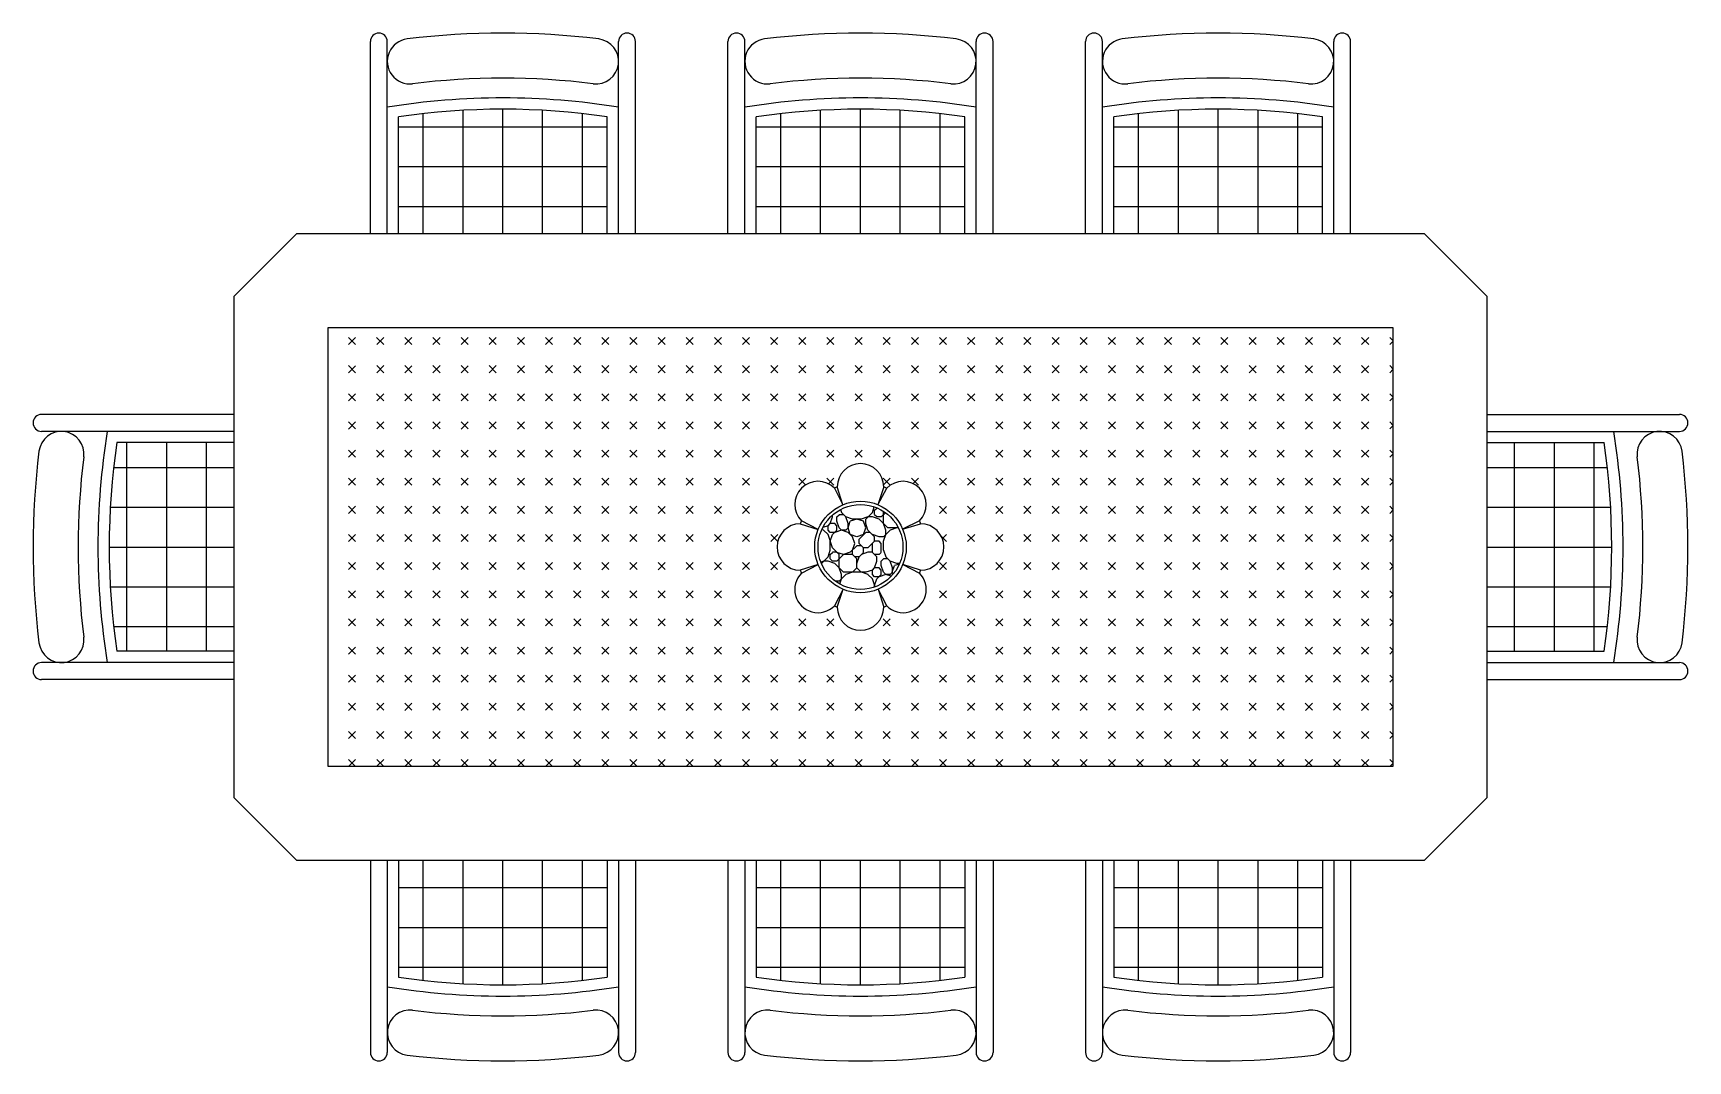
# Model space of a CAD drawing. Header units: millimetres. Extents: x -965.03 to -962.39, y 2607.19 to 2608.83.
import ezdxf

# ---------------------------------------------------------------- set-up
doc = ezdxf.new("R2010")
doc.units = ezdxf.units.MM
doc.header["$LTSCALE"] = 10
doc.layers.add('Móveis_mesas', color=2, linetype='Continuous')

msp = doc.modelspace()

# ---------------------------------------------------------------- hatches: boundary and pattern name
at = {"layer": 'Móveis_mesas'}
h = msp.add_hatch(dxfattribs=at)
h.set_pattern_fill('ANSI37', color=1, scale=0.02, angle=45, style=0)
h.set_pattern_definition([(90, (126.970986, 3.017534), (-0.0635, 7e-18), []), (180, (126.970986, 3.017534), (-7e-18, -0.0635), [])])
h.paths.add_polyline_path([(-964.1098, 2608.6923, 0.074073), (-964.4428, 2608.6923), (-964.4428, 2608.506), (-964.1098, 2608.506)])
h = msp.add_hatch(dxfattribs=at)
h.set_pattern_fill('ANSI37', color=1, scale=0.02, angle=45, style=0)
h.set_pattern_definition([(90, (127.54156, 3.017534), (-0.0635, 7e-18), []), (180, (127.54156, 3.017534), (-7e-18, -0.0635), [])])
h.paths.add_polyline_path([(-963.5393, 2608.6923, 0.074073), (-963.8723, 2608.6923), (-963.8723, 2608.506), (-963.5393, 2608.506)])
h = msp.add_hatch(dxfattribs=at)
h.set_pattern_fill('ANSI37', color=1, scale=0.02, angle=45, style=0)
h.set_pattern_definition([(90, (-2054.38254, 3.017534), (0.0635, 7e-18), []), (7e-15, (-2054.38254, 3.017534), (7e-18, -0.0635), [])])
h.paths.add_polyline_path([(-963.3017, 2608.6923, -0.074073), (-962.9687, 2608.6923), (-962.9687, 2608.506), (-963.3017, 2608.506)])
h = msp.add_hatch(dxfattribs=at)
h.set_pattern_fill('CROSS,_O', color=1, scale=0.005, angle=45)
h.set_pattern_definition([(45, (119.124857, 37.640933), (3e-18, 0.0449012806), [0.015875, -0.047625]), (135, (119.136083, 37.640933), (-0.0449012806, 3e-18), [0.015875, -0.047625])])
h.paths.add_polyline_path([(-964.5558, 2608.356), (-964.5558, 2607.656), (-962.8558, 2607.656), (-962.8558, 2608.356)])
h.paths.add_polyline_path([(-963.6098, 2607.969, -0.01247), (-963.6117, 2607.9643, -1), (-963.664, 2607.912, -0.01247), (-963.6688, 2607.91, -1), (-963.7428, 2607.91, -0.01247), (-963.7475, 2607.912, -1), (-963.7998, 2607.9643, -0.01247), (-963.8018, 2607.969, -1), (-963.8018, 2608.043, -0.01247), (-963.7998, 2608.0477, -1), (-963.7475, 2608.1, -0.01247), (-963.7428, 2608.102, -1), (-963.6688, 2608.102, -0.01247), (-963.664, 2608.1, -1), (-963.6117, 2608.0477, -0.01247), (-963.6098, 2608.043, -1)], flags=16)
h.paths.add_polyline_path([(-963.7788, 2608.006, -1), (-963.6328, 2608.006, -1)], flags=0)
h.paths.add_polyline_path([(-963.7735, 2608.006, -1), (-963.6381, 2608.006, -1)], flags=0)
h = msp.add_hatch(dxfattribs=at)
h.set_pattern_fill('ANSI37', color=1, scale=0.02, angle=135, style=0)
h.set_pattern_definition([(180, (1640.78268, 3699.253324), (-1e-17, -0.0635), []), (270, (1640.78268, 3699.253324), (0.0635, -1e-17), [])])
h.paths.add_polyline_path([(-964.8921, 2608.1725, 0.074073), (-964.8921, 2607.8395), (-964.7058, 2607.8395), (-964.7058, 2608.1725)])
h = msp.add_hatch(dxfattribs=at)
h.set_pattern_fill('ANSI37', color=1, scale=0.02, angle=135, style=0)
h.set_pattern_definition([(7e-15, (-3568.19423, 3699.253324), (1e-17, -0.0635), []), (270, (-3568.19423, 3699.253324), (-0.0635, -1e-17), [])])
h.paths.add_polyline_path([(-962.5194, 2608.1725, -0.074073), (-962.5194, 2607.8395), (-962.7058, 2607.8395), (-962.7058, 2608.1725)])
h = msp.add_hatch(dxfattribs=at)
h.set_pattern_fill('PEDRA6,_O', color=1, scale=0.1, angle=45, pattern_type=2)
h.set_pattern_definition([(45, (127.59106, 2.91703), (-0.070710678, 0.070710678), [0.005, -0.015, 0.005, -0.075]), (45, (127.60166, 2.94178), (-0.070710678, 0.070710678), [0.005, -0.095]), (45, (127.55924, 2.9135), (-0.070710678, 0.070710678), [0.01, -0.09]), (45, (127.53802, 2.89935), (-0.070710678, 0.070710678), [0.015, -0.085]), (45, (127.56984, 2.93824), (-0.070710678, 0.070710678), [0.01, -0.01, 0.015, -0.065]), (45, (127.5557, 2.94532), (-0.070710678, 0.070710678), [0.015, -0.085]), (45, (127.53449, 2.93117), (-0.070710678, 0.070710678), [0.015, -0.035, 0.015, -0.035]), (45, (127.50974, 2.92764), (-0.070710678, 0.070710678), [0.015, -0.005, 0.005, -0.075]), (45, (127.54863, 2.98067), (-0.070710678, 0.070710678), [0.005, -0.095]), (45, (127.52742, 2.9736), (-0.070710678, 0.070710678), [0.01, -0.09]), (135, (127.47792, 2.93117), (-0.070710678, -0.070710678), [0.01, -0.09]), (135, (127.53449, 2.88875), (-0.070710678, -0.070710678), [0.005, -0.01, 0.015, -0.07]), (135, (127.54509, 2.9135), (-0.070710678, -0.070710678), [0.02, -0.005, 0.005, -0.07]), (135, (127.53802, 2.94178), (-0.070710678, -0.070710678), [0.015, -0.085]), (135, (127.57338, 2.9135), (-0.070710678, -0.070710678), [0.01, -0.09]), (135, (127.52035, 2.9736), (-0.070710678, -0.070710678), [0.01, -0.09]), (135, (127.56631, 2.93471), (-0.070710678, -0.070710678), [0.01, -0.05, 0.005, -0.035]), (135, (127.54156, 2.98067), (-0.070710678, -0.070710678), [0.005, -0.005, 0.005, -0.085]), (135, (127.57691, 2.95239), (-0.070710678, -0.070710678), [0.01, -0.015, 0.01, -0.065]), (135, (127.59813, 2.93824), (-0.070710678, -0.070710678), [0.01, -0.09]), (90, (127.53802, 2.87814), (-0.0707106781, 0.0707106781), [0.0141421, -0.02828427, 0.0212132, -0.0777817862]), (90, (127.53449, 2.874605), (-0.0707106781, 0.0707106781), [0.0141421356, -0.1272792206]), (90, (127.56631, 2.92057), (-0.0707106781, 0.0707106781), [0.0141421356, -0.1272792206]), (90, (127.52388, 2.94885), (-0.0707106781, 0.0707106781), [0.0141421356, -0.1272792206]), (90, (127.591056, 2.945316), (-0.0707106781, 0.0707106781), [0.0141421356, -0.1272792206]), (90, (127.52388, 2.89228), (-0.0707106781, 0.0707106781), [0.0070710678, -0.1343502884]), (90, (127.50974, 2.92057), (-0.0707106781, 0.0707106781), [0.0070710678, -0.1343502884]), (90, (127.54156, 2.90289), (-0.0707106781, 0.0707106781), [0.0070710678, -0.1343502884]), (90, (127.52388, 2.93471), (-0.0707106781, 0.0707106781), [0.0070710678, -0.1343502884]), (90, (127.559236, 2.94178), (-0.0707106781, 0.0707106781), [0.0070710678, -0.1343502884]), (90, (127.520345, 2.98067), (-0.0707106781, 0.0707106781), [0.0070710678, -0.1343502884]), (90, (127.53449, 2.98067), (-0.0707106781, 0.0707106781), [0.0070710678, -0.1343502884]), (90, (127.576914, 2.945316), (-0.0707106781, 0.0707106781), [0.0070710678, -0.1343502884]), (90, (127.59813, 2.931174), (-0.0707106781, 0.0707106781), [0.0070710678, -0.1343502884]), (90, (127.56984, 2.95946), (-0.0707106781, 0.0707106781), [0.0070710678, -0.1343502884]), (90, (127.53449, 2.99481), (-0.0707106781, 0.0707106781), [0.0070710678, -0.1343502884]), (90, (127.552165, 2.98421), (-0.0707106781, 0.0707106781), [0.0070710678, -0.1343502884]), (180, (127.53095, 2.977136), (-0.0707106781, -0.0707106781), [0.0070710678, -0.1343502884]), (180, (127.53095, 2.99128), (-0.0707106781, -0.0707106781), [0.0070710678, -0.1343502884]), (180, (127.54863, 2.98067), (-0.0707106781, -0.0707106781), [0.0070710678, -0.1343502884]), (180, (127.545094, 3.00542), (-0.0707106781, -0.0707106781), [0.0070710678, -0.1343502884]), (180, (127.53449, 2.945316), (-0.0707106781, -0.0707106781), [0.0070710678, -0.1343502884]), (180, (127.53449, 2.931174), (-0.0707106781, -0.0707106781), [0.0070710678, -0.1343502884]), (180, (127.53095, 2.89228), (-0.0707106781, -0.0707106781), [0.0070710678, -0.1343502884]), (180, (127.53802, 2.899354), (-0.0707106781, -0.0707106781), [0.0070710678, -0.1343502884]), (180, (127.520345, 2.931174), (-0.0707106781, -0.0707106781), [0.0070710678, -0.1343502884]), (180, (127.51681, 2.906425), (-0.0707106781, -0.0707106781), [0.0070710678, -0.1343502884]), (180, (127.56984, 2.938245), (-0.0707106781, -0.0707106781), [0.0070710678, -0.1343502884]), (180, (127.57338, 2.95592), (-0.0707106781, -0.0707106781), [0.0070710678, -0.1343502884]), (180, (127.591056, 2.945316), (-0.0707106781, -0.0707106781), [0.0070710678, -0.1343502884]), (180, (127.583985, 2.95239), (-0.0707106781, -0.0707106781), [0.0070710678, -0.1343502884]), (180, (127.60166, 2.94178), (-0.0707106781, -0.0707106781), [0.0070710678, -0.1343502884]), (180, (127.50267, 2.92764), (-0.0707106781, -0.0707106781), [0.0141421356, -0.1272792206]), (180, (127.559236, 2.94178), (-0.0707106781, -0.0707106781), [0.0141421356, -0.1272792206]), (180, (127.58045, 2.913496), (-0.0707106781, -0.0707106781), [0.035355339, -0.1060660172]), (71.5650512, (127.506203, 2.90289), (0.0707106781, 0.07071067815), [0.01118, -0.2124267978]), (71.5650512, (127.538023, 2.892283), (0.0707106781, 0.07071067815), [0.01118, -0.2124267978]), (71.5650512, (127.520345, 2.938245), (0.0707106781, 0.07071067815), [0.01118, -0.2124267978]), (71.5650512, (127.59459, 2.920567), (0.0707106781, 0.07071067815), [0.01118, -0.2124267978]), (71.5650512, (127.566307, 2.92764), (0.0707106781, 0.07071067815), [0.01118, -0.2124267978]), (71.5650512, (127.559236, 2.94885), (0.0707106781, 0.07071067815), [0.01118, -0.2124267978]), (71.5650512, (127.52388, 2.962993), (0.0707106781, 0.07071067815), [0.01118, -0.2124267978]), (71.5650512, (127.552165, 2.984207), (0.0707106781, 0.07071067815), [0.01118, -0.2124267978]), (108.4349488, (127.513274, 2.90996), (-0.0707106781, 0.07071067815), [0.01118, -0.2124267978]), (108.4349488, (127.50974, 2.913496), (-0.0707106781, 0.07071067815), [0.01118, -0.2124267978]), (108.4349488, (127.527416, 2.952387), (-0.0707106781, 0.07071067815), [0.02236, -0.2012467977]), (108.4349488, (127.5557, 2.9736), (-0.0707106781, 0.07071067815), [0.01118, -0.2124267978]), (108.4349488, (127.56277, 2.95946), (-0.0707106781, 0.07071067815), [0.01118, -0.2124267978]), (108.4349488, (127.54156, 2.90996), (-0.0707106781, 0.07071067815), [0.01118, -0.2124267978]), (108.4349488, (127.538023, 2.984207), (-0.0707106781, 0.07071067815), [0.01118, -0.2124267978]), (108.4349488, (127.552165, 2.991278), (-0.0707106781, 0.07071067815), [0.01118, -0.2124267978]), (161.5650512, (127.488525, 2.92764), (-0.07071067815, 0.0707106781), [0.01118, -0.2124267978]), (161.5650512, (127.583985, 2.90996), (-0.07071067815, 0.0707106781), [0.01118, -0.2124267978]), (161.5650512, (127.506203, 2.924103), (-0.07071067815, 0.0707106781), [0.01118, -0.2124267978]), (161.5650512, (127.566307, 2.970065), (-0.07071067815, 0.0707106781), [0.01118, -0.2124267978]), (161.5650512, (127.545094, 2.94178), (-0.07071067815, 0.0707106781), [0.01118, -0.2124267978]), (161.5650512, (127.552165, 2.977136), (-0.07071067815, 0.0707106781), [0.01118, -0.2124267978]), (161.5650512, (127.53095, 2.92764), (-0.07071067815, 0.0707106781), [0.01118, -0.2124267978]), (161.5650512, (127.53095, 2.899354), (-0.07071067815, 0.0707106781), [0.01118, -0.2124267978]), (198.4349488, (127.495596, 2.92764), (-0.07071067815, -0.0707106781), [0.01118, -0.2124267978]), (198.4349488, (127.559236, 2.913496), (-0.07071067815, -0.0707106781), [0.01118, -0.2124267978]), (198.4349488, (127.513274, 2.931174), (-0.07071067815, -0.0707106781), [0.01118, -0.2124267978]), (198.4349488, (127.583985, 2.945316), (-0.07071067815, -0.0707106781), [0.01118, -0.2124267978]), (198.4349488, (127.591056, 2.91703), (-0.07071067815, -0.0707106781), [0.01118, -0.2124267978]), (198.4349488, (127.54156, 2.98067), (-0.07071067815, -0.0707106781), [0.01118, -0.2124267978]), (198.4349488, (127.5557, 2.945316), (-0.07071067815, -0.0707106781), [0.01118, -0.2124267978]), (198.4349488, (127.495596, 2.92764), (-0.07071067815, -0.0707106781), [0.01118, -0.2124267978]), (198.4349488, (127.576914, 2.9736), (-0.07071067815, -0.0707106781), [0.01118, -0.2124267978]), (288.4349488, (127.538023, 2.87814), (0.0707106781, -0.07071067815), [0.01118, -0.2124267978])])
h.paths.add_polyline_path([(-963.6381, 2608.006, 1), (-963.7735, 2608.006, 1)])
h = msp.add_hatch(dxfattribs=at)
h.set_pattern_fill('ANSI37', color=1, scale=0.02, angle=45, style=0)
h.set_pattern_definition([(270, (126.970986, 5212.994444), (-0.0635, -7e-18), []), (180, (126.970986, 5212.994444), (-7e-18, 0.0635), [])])
h.paths.add_polyline_path([(-964.1098, 2607.3197, -0.074073), (-964.4428, 2607.3197), (-964.4428, 2607.506), (-964.1098, 2607.506)])
h = msp.add_hatch(dxfattribs=at)
h.set_pattern_fill('ANSI37', color=1, scale=0.02, angle=45, style=0)
h.set_pattern_definition([(270, (127.54156, 5212.994444), (-0.0635, -7e-18), []), (180, (127.54156, 5212.994444), (-7e-18, 0.0635), [])])
h.paths.add_polyline_path([(-963.5393, 2607.3197, -0.074073), (-963.8723, 2607.3197), (-963.8723, 2607.506), (-963.5393, 2607.506)])
h = msp.add_hatch(dxfattribs=at)
h.set_pattern_fill('ANSI37', color=1, scale=0.02, angle=45, style=0)
h.set_pattern_definition([(270, (-2054.38254, 5212.994444), (0.0635, -7e-18), []), (7e-15, (-2054.38254, 5212.994444), (7e-18, 0.0635), [])])
h.paths.add_polyline_path([(-963.3017, 2607.3197, 0.074073), (-962.9687, 2607.3197), (-962.9687, 2607.506), (-963.3017, 2607.506)])

# ---------------------------------------------------------------- linework, layer by layer
for p, q in [((-964.4878, 2608.506), (-964.4878, 2608.8127)), ((-964.4608, 2608.506), (-964.4608, 2608.8127)), ((-964.0918, 2608.506), (-964.0918, 2608.8127)), ((-964.0648, 2608.506), (-964.0648, 2608.8127)), ((-963.9173, 2608.506), (-963.9173, 2608.8127)), ((-963.8903, 2608.506), (-963.8903, 2608.8127)), ((-963.5213, 2608.506), (-963.5213, 2608.8127)), ((-963.4943, 2608.506), (-963.4943, 2608.8127)), ((-963.3467, 2608.506), (-963.3467, 2608.8127)), ((-963.3197, 2608.506), (-963.3197, 2608.8127)), ((-962.9507, 2608.506), (-962.9507, 2608.8127)), ((-962.9237, 2608.506), (-962.9237, 2608.8127)), ((-964.4428, 2608.506), (-964.4428, 2608.6923)), ((-964.1098, 2608.506), (-964.1098, 2608.6923)), ((-963.8723, 2608.506), (-963.8723, 2608.6923)), ((-963.5393, 2608.506), (-963.5393, 2608.6923)), ((-963.3017, 2608.506), (-963.3017, 2608.6923)), ((-962.9687, 2608.506), (-962.9687, 2608.6923)), ((-964.7058, 2608.2175), (-965.0124, 2608.2175)), ((-962.7058, 2608.2175), (-962.3991, 2608.2175)), ((-964.7058, 2608.1905), (-965.0124, 2608.1905)), ((-962.7058, 2608.1905), (-962.3991, 2608.1905)), ((-964.7058, 2608.1725), (-964.8921, 2608.1725)), ((-962.7058, 2608.1725), (-962.5194, 2608.1725)), ((-964.7058, 2607.8215), (-965.0124, 2607.8215)), ((-964.7058, 2607.8395), (-964.8921, 2607.8395)), ((-962.7058, 2607.8395), (-962.5194, 2607.8395)), ((-962.7058, 2607.8215), (-962.3991, 2607.8215)), ((-964.7058, 2607.7945), (-965.0124, 2607.7945)), ((-962.7058, 2607.7945), (-962.3991, 2607.7945)), ((-964.4878, 2607.506), (-964.4878, 2607.1993)), ((-964.4608, 2607.506), (-964.4608, 2607.1993)), ((-964.4428, 2607.506), (-964.4428, 2607.3197)), ((-964.1098, 2607.506), (-964.1098, 2607.3197)), ((-964.0918, 2607.506), (-964.0918, 2607.1993)), ((-964.0648, 2607.506), (-964.0648, 2607.1993)), ((-963.9173, 2607.506), (-963.9173, 2607.1993)), ((-963.8903, 2607.506), (-963.8903, 2607.1993)), ((-963.8723, 2607.506), (-963.8723, 2607.3197)), ((-963.5393, 2607.506), (-963.5393, 2607.3197)), ((-963.5213, 2607.506), (-963.5213, 2607.1993)), ((-963.4943, 2607.506), (-963.4943, 2607.1993)), ((-963.3467, 2607.506), (-963.3467, 2607.1993)), ((-963.3197, 2607.506), (-963.3197, 2607.1993)), ((-963.3017, 2607.506), (-963.3017, 2607.3197)), ((-962.9687, 2607.506), (-962.9687, 2607.3197)), ((-962.9507, 2607.506), (-962.9507, 2607.1993)), ((-962.9237, 2607.506), (-962.9237, 2607.1993))]:
    msp.add_line(p, q, dxfattribs=at)
at = {"layer": 'Móveis_mesas', "color": 1}
for p, q in [((-963.7475, 2608.1), (-963.734, 2608.0733)), ((-963.734, 2608.0733), (-963.7428, 2608.102)), ((-963.6688, 2608.102), (-963.6781, 2608.0735)), ((-963.6781, 2608.0735), (-963.664, 2608.1)), ((-963.8018, 2608.043), (-963.7733, 2608.0337)), ((-963.7733, 2608.0337), (-963.7998, 2608.0477)), ((-963.6117, 2608.0477), (-963.6385, 2608.0342)), ((-963.6385, 2608.0342), (-963.6098, 2608.043)), ((-963.7731, 2607.9778), (-963.8018, 2607.969)), ((-963.7998, 2607.9643), (-963.7731, 2607.9778)), ((-963.6382, 2607.9783), (-963.6117, 2607.9643)), ((-963.6098, 2607.969), (-963.6382, 2607.9783)), ((-963.7335, 2607.9385), (-963.7475, 2607.912)), ((-963.7428, 2607.91), (-963.7335, 2607.9385)), ((-963.6776, 2607.9387), (-963.6688, 2607.91)), ((-963.664, 2607.912), (-963.6776, 2607.9387))]:
    msp.add_line(p, q, dxfattribs=at)
at = {"layer": 'Móveis_mesas'}
msp.add_lwpolyline([(-964.6058, 2607.506), (-962.8058, 2607.506), (-962.7058, 2607.606), (-962.7058, 2608.406), (-962.8058, 2608.506), (-964.6058, 2608.506), (-964.7058, 2608.406), (-964.7058, 2607.606)], close=True, dxfattribs=at)
at = {"layer": 'Móveis_mesas', "color": 1}
msp.add_lwpolyline([(-964.5558, 2607.656), (-962.8558, 2607.656), (-962.8558, 2608.356), (-964.5558, 2608.356)], close=True, dxfattribs=at)
msp.add_lwpolyline([(-963.7475, 2607.912, 0.01247), (-963.7428, 2607.91, 1), (-963.6688, 2607.91, 0.01247), (-963.664, 2607.912, 1), (-963.6117, 2607.9643, 0.01247), (-963.6098, 2607.969, 1), (-963.6098, 2608.043, 0.01247), (-963.6117, 2608.0477, 1), (-963.664, 2608.1, 0.01247), (-963.6688, 2608.102, 1), (-963.7428, 2608.102, 0.01247), (-963.7475, 2608.1, 1), (-963.7998, 2608.0477, 0.01247), (-963.8018, 2608.043, 1), (-963.8018, 2607.969, 0.01247), (-963.7998, 2607.9643, 1)], format="xyb", close=True, dxfattribs=at)
for radius in [0.073, 0.0677]:
    msp.add_circle((-963.7058, 2608.006), radius, dxfattribs=at)
at = {"layer": 'Móveis_mesas'}
for centre, radius, start, end in [((-964.4743, 2608.8127), 0.0135, 0, 180), ((-964.2763, 2607.5746), 1.2516, 82.9829, 97.0171), ((-964.0783, 2608.8127), 0.0135, 0, 180), ((-963.9038, 2608.8127), 0.0135, 0, 180), ((-963.7058, 2607.5746), 1.2516, 82.9829, 97.0171), ((-963.5078, 2608.8127), 0.0135, 0, 180), ((-963.3332, 2608.8127), 0.0135, 0, 180), ((-963.1352, 2607.5746), 1.2516, 82.9829, 97.0171), ((-962.9372, 2608.8127), 0.0135, 0, 180), ((-964.4248, 2608.781), 0.036, 97.0171, 277.0171), ((-964.1278, 2608.781), 0.036, 262.9829, 82.9829), ((-963.8543, 2608.781), 0.036, 97.0171, 277.0171), ((-963.5573, 2608.781), 0.036, 262.9829, 82.9829), ((-963.2837, 2608.781), 0.036, 97.0171, 277.0171), ((-962.9867, 2608.781), 0.036, 262.9829, 82.9829), ((-964.2763, 2607.5746), 1.1796, 82.9829, 97.0171), ((-963.7058, 2607.5746), 1.1796, 82.9829, 97.0171), ((-963.1352, 2607.5746), 1.1796, 82.9829, 97.0171), ((-964.2763, 2607.5746), 1.1481, 80.7521, 99.2479), ((-963.7058, 2607.5746), 1.1481, 80.7521, 99.2479), ((-963.1352, 2607.5746), 1.1481, 80.7521, 99.2479), ((-964.2763, 2607.5746), 1.1301, 81.5274, 98.4726), ((-963.7058, 2607.5746), 1.1301, 81.5274, 98.4726), ((-963.1352, 2607.5746), 1.1301, 81.5274, 98.4726), ((-965.0124, 2608.204), 0.0135, 90, 270), ((-962.3991, 2608.204), 0.0135, 270, 90), ((-964.9808, 2608.1545), 0.036, 352.9829, 172.9829), ((-963.7744, 2608.006), 1.1481, 170.7521, 189.2479), ((-963.6372, 2608.006), 1.1481, 350.7521, 9.2479), ((-962.4307, 2608.1545), 0.036, 7.0171, 187.0171), ((-963.7744, 2608.006), 1.1301, 171.5274, 188.4726), ((-963.6372, 2608.006), 1.1301, 351.5274, 8.4726), ((-963.7744, 2608.006), 1.2516, 172.9829, 187.0171), ((-963.7744, 2608.006), 1.1796, 172.9829, 187.0171), ((-963.6372, 2608.006), 1.1796, 352.9829, 7.0171), ((-963.6372, 2608.006), 1.2516, 352.9829, 7.0171), ((-964.9808, 2607.8575), 0.036, 187.0171, 7.0171), ((-962.4307, 2607.8575), 0.036, 172.9829, 352.9829), ((-965.0124, 2607.808), 0.0135, 90, 270), ((-962.3991, 2607.808), 0.0135, 270, 90), ((-964.2763, 2608.4374), 1.1301, 261.5274, 278.4726), ((-963.7058, 2608.4374), 1.1301, 261.5274, 278.4726), ((-963.1352, 2608.4374), 1.1301, 261.5274, 278.4726), ((-964.2763, 2608.4374), 1.1481, 260.7521, 279.2479), ((-963.7058, 2608.4374), 1.1481, 260.7521, 279.2479), ((-963.1352, 2608.4374), 1.1481, 260.7521, 279.2479), ((-964.4248, 2607.2309), 0.036, 82.9829, 262.9829), ((-964.2763, 2608.4374), 1.1796, 262.9829, 277.0171), ((-964.1278, 2607.2309), 0.036, 277.0171, 97.0171), ((-963.8543, 2607.2309), 0.036, 82.9829, 262.9829), ((-963.7058, 2608.4374), 1.1796, 262.9829, 277.0171), ((-963.5573, 2607.2309), 0.036, 277.0171, 97.0171), ((-963.2837, 2607.2309), 0.036, 82.9829, 262.9829), ((-963.1352, 2608.4374), 1.1796, 262.9829, 277.0171), ((-962.9867, 2607.2309), 0.036, 277.0171, 97.0171), ((-964.4743, 2607.1993), 0.0135, 180, 0), ((-964.2763, 2608.4374), 1.2516, 262.9829, 277.0171), ((-964.0783, 2607.1993), 0.0135, 180, 0), ((-963.9038, 2607.1993), 0.0135, 180, 0), ((-963.7058, 2608.4374), 1.2516, 262.9829, 277.0171), ((-963.5078, 2607.1993), 0.0135, 180, 0), ((-963.3332, 2607.1993), 0.0135, 180, 0), ((-963.1352, 2608.4374), 1.2516, 262.9829, 277.0171), ((-962.9372, 2607.1993), 0.0135, 180, 0)]:
    msp.add_arc(centre, radius, start, end, dxfattribs=at)

doc.saveas('drawing.dxf')
